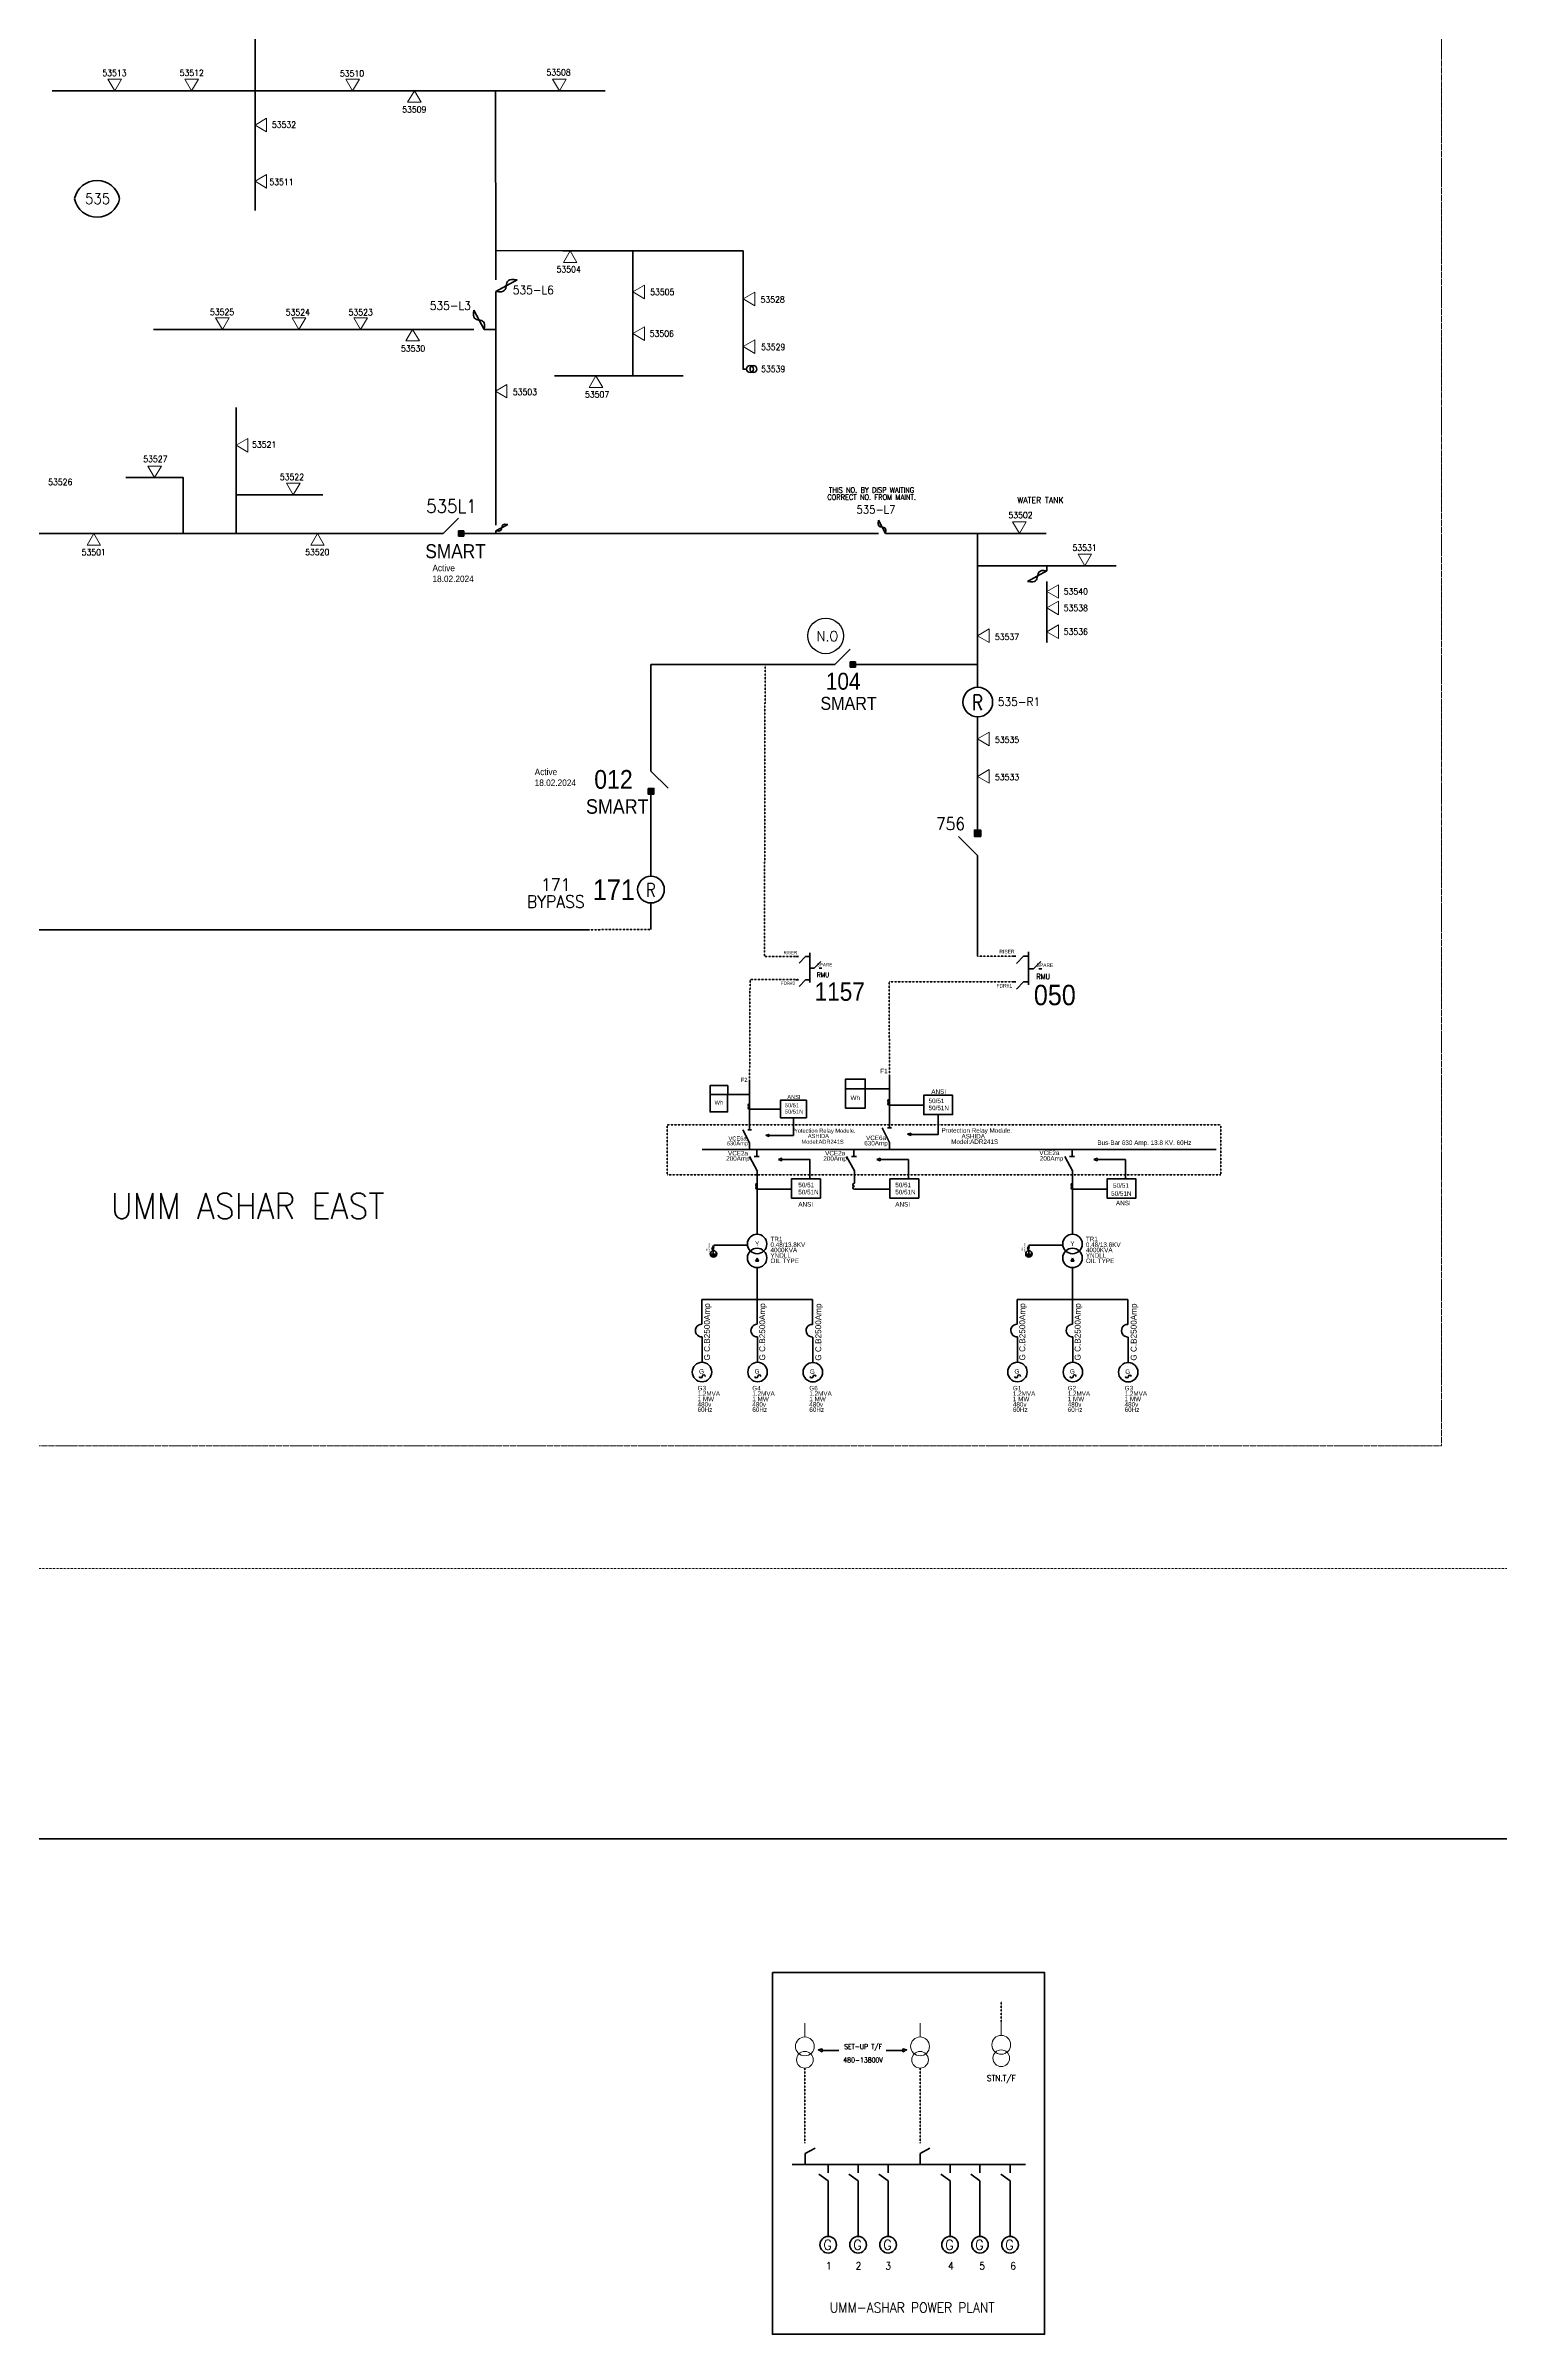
# Model space of a CAD drawing. Header units: metres. Extents: x 65984 to 144644, y -19036 to 23726.
# Drawn here: x 141026 to 142690, y 18823 to 21440 of the extents above; entities that cross this region are included whole.
import ezdxf
from ezdxf.enums import TextEntityAlignment as Align

# ---------------------------------------------------------------- set-up
doc = ezdxf.new("R2010")
doc.units = ezdxf.units.M
doc.header["$MEASUREMENT"] = 0
doc.linetypes.add('DGN Style 3', pattern=[0.013877, 0, -0.013877])
doc.linetypes.add('DGN Style 7', pattern=[2, 0.9, -0.4, 0.3, -0.4])
doc.layers.get('0').update_dxf_attribs({"color": 95, "lineweight": 40})
for name, color, linetype, lineweight in [('ABS', 7, 'Continuous', 40), ('d_eos', 111, 'Continuous', 40), ('d_eos no', 121, 'Continuous', 40), ('d_switch', 95, 'Continuous', 40), ('d_tf no', 6, 'Continuous', 40), ('d_tf_200', 1, 'Continuous', 40), ('d_ug cable', 95, 'Continuous', 40), ('EXI TRANS 3PH', 7, 'Continuous', 0), ('FDR  2  05', 154, 'Continuous', 40), ('FDR  2  19', 172, 'Continuous', 40), ('FDR  3  01', 30, 'Continuous', 40), ('FDR  3  06', 59, 'Continuous', 40), ('FUSE CUT OUT', 2, 'Continuous', 40), ('Level 37', 7, 'Continuous', 0), ('O H MAIN FEEDER', 4, 'Continuous', 100), ('RMU', 30, 'Continuous', 120), ('SW N O', 114, 'Continuous', 30)]:
    doc.layers.add(name, color=color, linetype=linetype, lineweight=lineweight)
doc.styles.add('NASKHF', font='naskhf.shx', dxfattribs={"height": 8})
doc.styles.add('Style-Arial', font='arial.ttf')
doc.styles.add('Style-ENGINEERING', font='ENGINEERING.shx')
doc.styles.add('Style-STANDARD', font='STANDARD.shx')

# ---------------------------------------------------------------- blocks, each defined once
blk = doc.blocks.new('FCO')
at = {"color": 0, "linetype": 'ByBlock', "lineweight": -2}
for p, q in [((-5, 0), (-3.75, 0)), ((-1.25, 0), (-3.75, 2.5)), ((-1.25, 0), (0, 0))]:
    blk.add_line(p, q, dxfattribs=at)
blk = doc.blocks.new('FUSE_1')
at = {"layer": 'FUSE CUT OUT', "color": 2, "linetype": 'Continuous'}
blk.add_open_spline([(-3.75, 2.5), (-4.55, 0.25), (-0.55, 2.15), (-1.25, 0)], degree=3, dxfattribs=at)
at = {"layer": 'FUSE CUT OUT', "color": 2, "linetype": 'Continuous', "zscale": 1.895266257040903}
blk.add_blockref('FCO', (0, 0), dxfattribs=at)
blk = doc.blocks.new('ABS2')
at = {"color": 0, "linetype": 'ByBlock', "lineweight": -2}
for q in [(-59.8, 87), (0, 0)]:
    blk.add_line((0, 27.2), q, dxfattribs=at)
at = {"color": 0, "linetype": 'ByBlock', "lineweight": -2, "flags": 128}
for points in [[(10, 87.2), (-10, 87.2), (-10, 107.2), (10, 107.2)], [(7.6, 99.3), (7.6, 99.3), (7.6, 99.3), (7.6, 99.3)]]:
    blk.add_lwpolyline(points, close=True, dxfattribs=at)
at = {"color": 0, "linetype": 'ByBlock', "lineweight": -2}
for points in [[(10, 87.2), (-10, 87.2), (10, 107.2), (-10, 107.2)], [(7.6, 99.3), (7.6, 99.3), (7.6, 99.3)]]:
    blk.add_solid(points, dxfattribs=at)
blk = doc.blocks.new('*U647')
at = {"layer": 'FDR  2  05', "color": 94, "linetype": 'Continuous', "lineweight": 13, "flags": 128}
blk.add_lwpolyline([(0, 86.7), (0, 33.4)], dxfattribs=at)
at = {"layer": 'FDR  2  05', "color": 94, "linetype": 'Continuous', "lineweight": 13}
for centre, radius in [((0, -2.9), 36.3), ((0, -54.6), 32.1)]:
    blk.add_circle(centre, radius, dxfattribs=at)
blk = doc.blocks.new('*U648')
at = {"layer": 'FDR  2  05', "color": 220, "linetype": 'Continuous', "lineweight": 40}
for p, q in [((3, 200), (-61, 248)), ((3, 313), (3, 256)), ((3, 200), (3, -184))]:
    blk.add_line(p, q, dxfattribs=at)
blk.add_circle((3, -242), 57.4, dxfattribs=at)
at = {"layer": 'FDR  3  01', "color": 121, "linetype": 'Continuous', "lineweight": 40, "style": 'Style-STANDARD'}
blk.add_text('G', height=70.2, dxfattribs=at).set_placement((-1, -243), align=Align.MIDDLE_CENTER)
blk = doc.blocks.new('*U649')
at = {"layer": 'RMU', "color": 6, "linetype": 'Continuous', "lineweight": 40}
blk.add_circle((0, 0.6), 28.4, dxfattribs=at)
at = {"layer": 'RMU', "color": 6, "linetype": 'Continuous', "lineweight": 40, "insert": (-0.4, -0.3), "char_height": 28.75, "attachment_point": 5, "style": 'Style-STANDARD'}
blk.add_mtext('\\H1x;\\W0.870978;R', dxfattribs=at)
blk = doc.blocks.new('*U652')
at = {"layer": 'FDR  2  05', "color": 94, "linetype": 'Continuous', "lineweight": 53}
for centre, start, end in [((0, -21), 11.6916, 168.3084), ((0, 21), 191.6916, 348.3084)]:
    blk.add_arc(centre, 106, start, end, dxfattribs=at)
blk = doc.blocks.new('TFU_3')
at = {"layer": 'd_tf_200', "linetype": 'Continuous', "lineweight": 53}
blk.add_line((0, 10), (0, 0), dxfattribs=at)
at = {"layer": 'd_tf_200', "linetype": 'Continuous', "lineweight": 53, "extrusion": (0, 0, -1)}
for centre in [(0, 30), (0, 20)]:
    blk.add_circle(centre, 10, dxfattribs=at)
blk = doc.blocks.new('TRA1_3')
at = {"layer": 'EXI TRANS 3PH', "color": 1, "linetype": 'Continuous', "lineweight": 0, "extrusion": (0, 0, -1), "flags": 128}
blk.add_lwpolyline([(-10, -17), (0, 0), (10, -17)], close=True, dxfattribs=at)
blk = doc.blocks.new('TRA1_2')
at = {"layer": 'EXI TRANS 3PH', "color": 1, "linetype": 'Continuous', "lineweight": 0, "xscale": 1.000046566207833, "yscale": 1.000046566207833, "zscale": 1.000046566207833, "rotation": 180}
blk.add_blockref('TRA1_3', (0, 0), dxfattribs=at)
blk = doc.blocks.new('*U1469')
at = {"layer": 'FDR  2  05', "color": 220, "linetype": 'Continuous', "lineweight": 40}
for p, q in [((-52, -11), (-52, 11)), ((81, 0), (-52, 0))]:
    blk.add_line(p, q, dxfattribs=at)
at = {"layer": 'FDR  2  05', "color": 220, "linetype": 'Continuous', "lineweight": 40, "flags": 128}
blk.add_lwpolyline([(-52, -11), (-81, 3), (-52, 11)], dxfattribs=at)
blk.add_lwpolyline([(-81, 3), (-52, 11), (-52, -11)], close=True, dxfattribs=at)
blk = doc.blocks.new('*U3837')
at = {"extrusion": (0, 0, -1)}
blk.add_arc((0, 0), 2, 270, 90, dxfattribs=at)
blk.add_arc((0, 0), 2, 270, 90)
blk = doc.blocks.new('*U4172')
at = {"layer": 'SW N O', "color": 3, "ltscale": 0.426762}
blk.add_circle((0, 0), 16.8, dxfattribs=at)
at = {"layer": 'SW N O', "color": 3, "style": 'Style-STANDARD'}
blk.add_text('N.O', height=9.6, dxfattribs=at).set_placement((1.7, -0.2), align=Align.MIDDLE_CENTER)

msp = doc.modelspace()

# ---------------------------------------------------------------- linework, layer by layer
for p, q in [((141991.4, 20202.5), (141991.4, 20263.2)), ((141831, 20240.8), (141786.5, 20240.8)), ((141831.4, 20200.5), (141831.4, 20255.1)), ((141990.9, 20247.2), (141941.5, 20247.2)), ((141866.4, 20224), (141831.3, 20224)), ((142030.3, 20228.5), (141991.2, 20228.5)), ((141829.4, 20200.5), (141833.4, 20200.5)), ((141989.1, 20202.5), (141993.6, 20202.5)), ((141777.3, 20177.8), (142365.1, 20177.8)), ((141836.8, 20169.8), (141842.4, 20169.8)), ((141839.6, 20169.8), (141839.6, 20177.8)), ((141947.8, 20169.8), (141953.5, 20169.8)), ((141950.7, 20169.8), (141950.7, 20177.8)), ((142197.4, 20169.8), (142203, 20169.8)), ((142200.2, 20169.8), (142200.2, 20177.8)), ((141879.2, 20132.5), (141840.1, 20132.5)), ((141991.9, 20132.5), (141951.2, 20132.5)), ((142240.2, 20132.5), (142200.7, 20132.5)), ((141787.2, 20058.2), (141792.7, 20058.2)), ((141787.7, 20057.4), (141792.4, 20057.4)), ((141788, 20064.1), (141790.7, 20065.2)), ((141788, 20064.1), (141790.2, 20063.6)), ((141788.1, 20056.7), (141791.8, 20056.7)), ((141788.2, 20065.4), (141790.9, 20066.5)), ((141788.2, 20065.4), (141790.7, 20065.3)), ((141788.8, 20067.1), (141791.2, 20067.8)), ((141788.8, 20067.1), (141790.9, 20066.6)), ((141789.9, 20058.2), (141789.9, 20060.8)), ((141790.2, 20063.6), (141790.2, 20062.1)), ((141829.7, 20068.3), (141790.3, 20068.3)), ((141790.3, 20068.3), (141791.2, 20067.8)), ((142147.9, 20058.2), (142153.4, 20058.2)), ((142148.4, 20057.4), (142153.1, 20057.4)), ((142148.7, 20064.1), (142151.4, 20065.2)), ((142148.7, 20064.1), (142150.8, 20063.6)), ((142148.7, 20056.7), (142152.5, 20056.7)), ((142148.9, 20065.4), (142151.6, 20066.5)), ((142148.9, 20065.4), (142151.4, 20065.3)), ((142149.5, 20067.1), (142151.9, 20067.8)), ((142149.5, 20067.1), (142151.6, 20066.6)), ((142150.6, 20058.2), (142150.6, 20060.8)), ((142150.8, 20063.6), (142150.8, 20062.1)), ((142190.4, 20068.3), (142150.9, 20068.3)), ((142151, 20068.3), (142151.9, 20067.8)), ((141840.1, 20042.7), (141840.1, 20006.4)), ((142200.7, 20042.7), (142200.7, 20006.4)), ((141776.6, 20006.4), (141776.6, 19978)), ((141903.3, 20006.4), (141776.6, 20006.4)), ((141840.1, 20006.4), (141840.1, 19978)), ((141903.3, 20006.4), (141903.3, 19977.8)), ((142137.3, 20006.4), (142137.3, 19978)), ((142263.9, 20006.4), (142137.3, 20006.4)), ((142200.7, 20006.4), (142200.7, 19978)), ((142263.9, 20006.4), (142264, 19977.8)), ((141777, 19963.5), (141777, 19934.4)), ((141840.5, 19963.5), (141840.5, 19934.4)), ((141903.7, 19963.3), (141903.7, 19934.2)), ((142137.7, 19963.5), (142137.7, 19934.4)), ((142201.1, 19963.5), (142201.1, 19934.4)), ((142264.4, 19963.3), (142264.4, 19934.2))]:
    msp.add_line(p, q)
at = {"linetype": 'DGN Style 3'}
for p, q in [((141737, 20206), (142370.4, 20206)), ((141737, 20148.9), (141737, 20206)), ((142370.4, 20206), (142370.4, 20148.9)), ((142370.4, 20148.9), (141737, 20148.9))]:
    msp.add_line(p, q, dxfattribs=at)
at = {"flags": 128}
for points in [[(141963.6, 20247.2), (141963.6, 20258.4), (141941.2, 20258.4), (141941.2, 20225), (141963.5, 20225), (141963.5, 20247.2)], [(141806.4, 20240.8), (141806.4, 20250.9), (141786.2, 20250.9), (141786.2, 20220.8), (141806.3, 20220.8), (141806.3, 20240.8)], [(141885.7, 20234.1), (141896.4, 20234.1), (141896.4, 20214.2), (141866.7, 20214.2), (141866.7, 20234.1), (141885.7, 20234.1)], [(142051.7, 20239.8), (142063.6, 20239.8), (142063.6, 20217.7), (142030.6, 20217.7), (142030.6, 20239.8), (142051.7, 20239.8)], [(141881.6, 20213.8), (141881.6, 20193.9), (141853.3, 20193.9)], [(142047.2, 20217.3), (142047.2, 20195.1), (142015.7, 20195.1)], [(141831.3, 20177.8), (141831.3, 20185.4), (141823.8, 20200.5)], [(141853.3, 20193.9), (141853.3, 20195), (141850, 20194.2)], [(141853.3, 20193.9), (141853.3, 20192.8), (141850, 20194.2)], [(141991.3, 20177.9), (141991.3, 20185.7), (141982.9, 20202.5)], [(142015.7, 20195.1), (142015.7, 20196.4), (142012, 20195.4)], [(142015.7, 20195.1), (142015.7, 20193.9), (142012, 20195.4)], [(141840.1, 20080.9), (141840.1, 20153.5), (141831.2, 20169.8)], [(141867.9, 20166.3), (141867.9, 20167.8), (141864.3, 20166.4)], [(141867.9, 20166.3), (141867.9, 20164.9), (141864.3, 20166.4)], [(141867.9, 20166.3), (141900.4, 20166.3), (141900.4, 20144.2)], [(141951.2, 20139.2), (141951.2, 20153.5), (141942.4, 20169.8)], [(141980.6, 20166.3), (141980.6, 20167.8), (141977, 20166.4)], [(141980.6, 20166.3), (141980.6, 20164.9), (141977, 20166.4)], [(141980.6, 20166.3), (142013.1, 20166.3), (142013.1, 20144.2)], [(142200.7, 20080.9), (142200.7, 20153.5), (142191.9, 20169.8)], [(142228.8, 20166.3), (142228.8, 20167.8), (142225.2, 20166.4)], [(142228.8, 20166.3), (142228.8, 20164.9), (142225.2, 20166.4)], [(142228.8, 20166.3), (142261.3, 20166.3), (142261.3, 20144.2)], [(141900.4, 20144.2), (141912.3, 20144.2), (141912.3, 20122.2), (141879.2, 20122.2), (141879.2, 20144.2), (141900.4, 20144.2)], [(142013.1, 20144.2), (142024.9, 20144.2), (142024.9, 20122.2), (141991.9, 20122.2), (141991.9, 20144.2), (142013.1, 20144.2)], [(142261.3, 20144.2), (142273.2, 20144.2), (142273.2, 20122.2), (142240.2, 20122.2), (142240.2, 20144.2), (142261.3, 20144.2)]]:
    msp.add_lwpolyline(points, dxfattribs=at)
at = {"color": 7, "lineweight": 40, "flags": 128}
for points in [[(141840, 20050.1), (141838.6, 20050.1), (141840.1, 20053.7)], [(141840, 20050.1), (141841.4, 20050.1), (141840.1, 20053.7)], [(142200.6, 20050.1), (142199.2, 20050.1), (142200.8, 20053.7)], [(142200.6, 20050.1), (142202.1, 20050.1), (142200.8, 20053.7)]]:
    msp.add_lwpolyline(points, dxfattribs=at)
at = {"extrusion": (0, 0, -1)}
for centre, radius, start, end in [((-141991.2, 20233.5), 1.67, 270, 90), ((-141991.2, 20230.2), 1.67, 270, 90), ((-141831.3, 20228.5), 1.51, 270, 90), ((-141831.3, 20225.5), 1.51, 270, 90), ((-141840.1, 20137.5), 1.67, 270, 90), ((-141840.1, 20134.1), 1.67, 270, 90), ((-141951.2, 20137.5), 1.67, 270, 90), ((-141951.2, 20134.1), 1.67, 270, 90), ((-142200.7, 20137.5), 1.67, 270, 90), ((-142200.7, 20134.1), 1.67, 270, 90), ((-141778.9, 19918.4), 1.67, 0, 180), ((-141842.4, 19918.4), 1.67, 0, 180), ((-141905.6, 19918.2), 1.67, 0, 180), ((-142139.6, 19918.4), 1.67, 0, 180), ((-142203.1, 19918.4), 1.67, 0, 180), ((-142266.3, 19918.2), 1.67, 0, 180)]:
    msp.add_arc(centre, radius, start, end, dxfattribs=at)
for centre, radius, start, end in [((141776.6, 19970.8), 7.25, 90, 272.976), ((141840.1, 19970.8), 7.25, 90, 272.976), ((141903.3, 19970.6), 7.25, 90, 272.976), ((142137.3, 19970.8), 7.25, 90, 272.976), ((142200.7, 19970.8), 7.25, 90, 272.976), ((142264, 19970.6), 7.25, 90, 272.976), ((141775.6, 19918.4), 1.67, 180, 0), ((141839, 19918.4), 1.67, 180, 0), ((141902.3, 19918.2), 1.67, 180, 0), ((142136.2, 19918.4), 1.67, 180, 0), ((142199.7, 19918.4), 1.67, 180, 0), ((142262.9, 19918.2), 1.67, 180, 0)]:
    msp.add_arc(centre, radius, start, end)
at = {"layer": 'd_eos', "color": 7, "linetype": 'Continuous', "lineweight": 211, "ltscale": 0.709048}
for p, q in [((141887.2, 20398.4), (141884.1, 20398.4)), ((141895.2, 20398.4), (141887.9, 20390.8)), ((141900.3, 20398.4), (141895.2, 20398.4)), ((141900.3, 20368.7), (141900.3, 20402.6)), ((141905.3, 20385.2), (141912.7, 20392.8)), ((141887.2, 20372), (141884.1, 20372)), ((141895.2, 20372), (141887.9, 20364.4)), ((141900.3, 20372), (141895.2, 20372)), ((141900.3, 20385.2), (141905.3, 20385.2)), ((141913.9, 20385.2), (141910.8, 20385.2))]:
    msp.add_line(p, q, dxfattribs=at)
at = {"layer": 'd_eos', "color": 7, "linetype": 'Continuous', "lineweight": 211, "ltscale": 0.787832}
for p, q in [((142135.9, 20399), (142132.5, 20399)), ((142144.8, 20399), (142136.6, 20390.5)), ((142150.5, 20399), (142144.8, 20399)), ((142150.5, 20366), (142150.5, 20403.7)), ((142156.1, 20384.3), (142164.3, 20392.8)), ((142135.9, 20369.7), (142132.5, 20369.7)), ((142144.8, 20369.7), (142136.6, 20361.2)), ((142150.5, 20369.7), (142144.8, 20369.7)), ((142150.5, 20384.3), (142156.1, 20384.3)), ((142165.6, 20384.3), (142162.1, 20384.3))]:
    msp.add_line(p, q, dxfattribs=at)
at = {"layer": 'd_ug cable', "color": 1, "linetype": 'DGN Style 3', "lineweight": 0}
msp.add_line((107924.2, 19698.6), (144357.5, 19698.7), dxfattribs=at)
at = {"layer": 'FDR  2  05', "color": 94, "linetype": 'Continuous', "lineweight": 53}
for p, q in [((141265.8, 21251.7), (141265.8, 21590.5)), ((141540.8, 21388.6), (141033.9, 21388.6)), ((141666.3, 21388.6), (141540.6, 21388.6)), ((141541.2, 20892), (141541.2, 21152.5)), ((141510.2, 21115.7), (141149.6, 21115.7)), ((141540.7, 21115.7), (141533.7, 21115.7)), ((141755.5, 21062.6), (141608.1, 21062.6)), ((141244.3, 20882.3), (141244.3, 21026.5)), ((141244.3, 20926.7), (141343.5, 20926.7)), ((142092.2, 20882.3), (142170.6, 20882.3)), ((142092.2, 20845.5), (142250.5, 20845.5))]:
    msp.add_line(p, q, dxfattribs=at)
at = {"layer": 'FDR  2  05', "color": 220, "linetype": 'Continuous', "lineweight": 40}
msp.add_line((141880.2, 19016.9), (142146.8, 19016.9), dxfattribs=at)
at = {"layer": 'FDR  2  05', "color": 94, "linetype": 'Continuous', "lineweight": 53, "flags": 128}
for points in [[(141541.1, 21178.5), (141540.6, 21388.6)], [(141541.1, 21205.8), (141617.8, 21205.5)], [(141617.8, 21205.5), (141824, 21205.5)], [(141697.8, 21205.5), (141697.8, 21062.6)], [(141824, 21205.5), (141824, 21069.7)], [(141183.6, 20882.3), (141183.6, 20946.2), (141118.1, 20946.2)], [(142171.4, 20827.5), (142171.4, 20757.9), (142171.4, 20757.9)]]:
    msp.add_lwpolyline(points, dxfattribs=at)
at = {"layer": 'FDR  2  05', "color": 220, "linetype": 'Continuous', "lineweight": 40, "flags": 128}
msp.add_lwpolyline([(141857.5, 19236.5), (142168.7, 19236.5), (142168.7, 18822.9), (141857.5, 18822.9)], close=True, dxfattribs=at)
for points in [[(141895.1, 19016.9), (141895.1, 19029.6), (141906.2, 19035.7)], [(142026.3, 19016.9), (142026.3, 19029.6), (142037.4, 19035.7)]]:
    msp.add_lwpolyline(points, dxfattribs=at)
at = {"layer": 'FDR  2  19', "color": 1, "linetype": 'DGN Style 3', "lineweight": 53}
for p, q in [((141849.1, 20732.5), (141848.4, 20398.5)), ((141884.6, 20398.4), (141848.2, 20398.4)), ((142132.7, 20399), (142092.2, 20399))]:
    msp.add_line(p, q, dxfattribs=at)
at = {"layer": 'FDR  2  19', "color": 1, "linetype": 'DGN Style 3', "lineweight": 120}
for p, q in [((141718.6, 20429.3), (141642.7, 20429.2)), ((142119.2, 19180.5), (142119.2, 19204)), ((141894.6, 19127.3), (141894.6, 19041.4)), ((142026.3, 19127.3), (142026.3, 19041.4))]:
    msp.add_line(p, q, dxfattribs=at)
at = {"layer": 'FDR  2  19', "color": 1, "linetype": 'DGN Style 3', "lineweight": 120, "flags": 128}
for points in [[(141886.8, 20372.3), (141831.9, 20372.3), (141831.4, 20255.1)], [(142132.5, 20369.7), (141990.9, 20369.7), (141991.4, 20263.6)]]:
    msp.add_lwpolyline(points, dxfattribs=at)
at = {"layer": 'FDR  3  06', "color": 131, "linetype": 'DGN Style 7', "lineweight": 0}
msp.add_line((142622.6, 19838.8), (139446.2, 19838.8), dxfattribs=at)
at = {"layer": 'FDR  3  06', "color": 131, "linetype": 'DGN Style 7', "lineweight": 0, "flags": 128}
msp.add_lwpolyline([(139446.2, 22219), (142622.6, 22219), (142622.6, 19838.8)], dxfattribs=at)
at = {"layer": 'O H MAIN FEEDER', "lineweight": 200, "ltscale": 0.426762}
for p, q in [((140968.1, 20882.3), (141206.8, 20882.3)), ((141206.8, 20882.3), (141476.5, 20882.3)), ((141498.9, 20882.3), (141974.7, 20882.3)), ((142092.2, 20882.3), (142092.2, 20706.6)), ((142092.2, 20672.6), (142092.2, 20542.1)), ((142092.2, 20505), (142092.2, 20399))]:
    msp.add_line(p, q, dxfattribs=at)
at = {"layer": 'O H MAIN FEEDER', "lineweight": 200, "ltscale": 0.384086}
for p, q in [((141925.3, 20732.5), (141718.6, 20732.5)), ((142092.2, 20732.5), (141949.4, 20732.5)), ((141718.6, 20490.4), (141718.6, 20585.2))]:
    msp.add_line(p, q, dxfattribs=at)
at = {"layer": 'O H MAIN FEEDER', "color": 140, "lineweight": 211, "ltscale": 0.498271, "flags": 128}
msp.add_lwpolyline([(106943.9, 22834.8), (144644.1, 22834.8), (144644.1, 19389.5), (106943.9, 19389.5)], close=True, dxfattribs=at)
at = {"layer": 'O H MAIN FEEDER', "lineweight": 200, "ltscale": 0.345677, "flags": 128}
for points in [[(141990.8, 20882.2), (142092.6, 20882.2)], [(141718.6, 20459.6), (141718.6, 20429.3)], [(140326.2, 20429.2), (141645.8, 20429.2)]]:
    msp.add_lwpolyline(points, dxfattribs=at)
at = {"layer": 'O H MAIN FEEDER', "lineweight": 200, "ltscale": 0.384086, "flags": 128}
msp.add_lwpolyline([(141718.6, 20732.5), (141718.6, 20619.4)], dxfattribs=at)

# ---------------------------------------------------------------- block references
for p, xscale, yscale, zscale in [((141840, 20069.8), 5.559346134197968, 5.559346134197968, 5.559346134197968), ((142200.7, 20069.8), 5.559346134197968, 5.559346134197968, 5.559346134197968), ((141790.1, 20058.4), 1.823212298181473, 1.823212298181473, 1.823212298181473), ((141840, 20053.8), 5.559346134197968, 5.559346134197968, 5.559346134197968), ((142150.8, 20058.4), 1.823212298181473, 1.823212298181473, 1.823212298181473), ((142200.7, 20053.8), 5.559346134197968, 5.559346134197968, 5.559346134197968), ((141777, 19923.3), 5.559346134197968, 5.559346134197968, 5.559346134197968), ((141840.5, 19923.3), 5.559346134197968, 5.559346134197968, 5.559346134197968), ((141903.7, 19923.1), 5.559346134197968, 5.559346134197968, 5.559346134197968), ((142137.7, 19923.3), 5.559346134197968, 5.559346134197968, 5.559346134197968), ((142201.1, 19923.3), 5.559346134197968, 5.559346134197968, 5.559346134197968), ((142264.4, 19923.1), 5.559346134197968, 5.559346134197968, 5.559346134197968)]:
    msp.add_blockref('*U3837', p, dxfattribs=dict(xscale=xscale, yscale=yscale, zscale=zscale))
at = {"layer": 'ABS', "color": 7, "linetype": 'Continuous'}
for p, xscale, yscale, zscale, rotation in [((141472.9, 20882.3), 0.2950149509728608, 0.2950149509728608, 0.1475074754864304, 270), ((141920.8, 20732.4), 0.2950149509728608, 0.2950149509728608, 0.1475074754864304, 269.9999999999999), ((141718.6, 20619.4), 0.3277943899698454, 0.3277943899698454, 0.1638971949849227, 180)]:
    msp.add_blockref('ABS2', p, dxfattribs=dict(at, xscale=xscale, yscale=yscale, zscale=zscale, rotation=rotation))
at = {"layer": 'ABS', "color": 7, "linetype": 'Continuous', "xscale": 0.3642159888553838, "yscale": 0.3642159888553838, "zscale": 0.1821079944276919}
msp.add_blockref('ABS2', (142092.2, 20504.1), dxfattribs=at)
at = {"layer": 'd_tf_200', "linetype": 'Continuous', "lineweight": 53, "extrusion": (0, 0, -1), "xscale": 0.3930391332262662, "yscale": 0.3930391332262662, "zscale": 0.3930391332262662, "rotation": 89.9999999999999}
msp.add_blockref('TFU_3', (-141824, 21070.4), dxfattribs=at)
at = {"layer": 'EXI TRANS 3PH', "color": 1, "linetype": 'Continuous', "lineweight": 0, "xscale": 0.7767073253149598, "yscale": 0.7767073253149598, "zscale": 0.7767073253149598, "rotation": 359.9999999999999}
for p in [(141105.3, 21388.6), (141193.3, 21388.6), (141377.3, 21388.7), (141613.9, 21388.6), (141228.5, 21115.7), (141316, 21115.7), (141386.5, 21115.7), (141150.9, 20946.2), (141309.5, 20926.7), (142140, 20882.3), (142214.8, 20845.5)]:
    msp.add_blockref('TRA1_2', p, dxfattribs=at)
at = {"layer": 'EXI TRANS 3PH', "color": 1, "linetype": 'Continuous', "lineweight": 0, "extrusion": (0, 0, -1), "xscale": 0.7767073253149598, "yscale": 0.7767073253149598, "zscale": 0.7767073253149598}
for p, rotation in [((-141448, 21388.6), 180), ((-141265.8, 21349.4), 90.00000000000007), ((-141265.8, 21285.1), 90.00000000000007), ((-141626.2, 21205.5), 180), ((-141697.8, 21158.6), 90.00000000000007), ((-141824, 21150.6), 90.00000000000007), ((-141446, 21115.7), 180), ((-141697.8, 21110.9), 90.00000000000007), ((-141824, 21096), 90.00000000000007), ((-141540.6, 21045.1), 90.00000000000007), ((-141655.7, 21062.6), 180), ((-141244.3, 20983.2), 90.00000000000007), ((-141081.4, 20882.3), 180), ((-141337.2, 20882.2), 180), ((-142171.4, 20816), 90.00000000000007), ((-142171.4, 20797.1), 90.00000000000007), ((-142092.2, 20765.4), 90.00000000000007), ((-142171.4, 20769.9), 90.00000000000007), ((-142092.2, 20647.3), 90.00000000000007), ((-142092.2, 20604.5), 90.00000000000007)]:
    msp.add_blockref('TRA1_2', p, dxfattribs=dict(at, rotation=rotation))
at = {"layer": 'FDR  2  05', "color": 94, "linetype": 'Continuous', "lineweight": 53, "xscale": 0.2473375512809987, "yscale": 0.2473375512809987, "zscale": 0.2473375512809987}
msp.add_blockref('*U652', (141085.1, 21265.1), dxfattribs=at)
at = {"layer": 'FDR  2  05', "color": 94, "linetype": 'Continuous', "lineweight": 13, "xscale": 0.2966575294296127, "yscale": 0.2966575294296127, "zscale": 0.2966575294296127}
for p in [(141894.6, 19153), (142026.3, 19153), (142119.2, 19154.8)]:
    msp.add_blockref('*U647', p, dxfattribs=at)
at = {"layer": 'FDR  2  05', "color": 220, "linetype": 'Continuous', "lineweight": 40}
for name, p, xscale, yscale, zscale in [('*U1469', (141921.7, 19147.6), 0.1433488128014624, 0.1433488128014624, 0.1433488128014624), ('*U648', (141920.8, 18965.2), 0.1651245209495791, 0.1651245209495791, 0.1651245209495791), ('*U648', (141955, 18965.2), 0.1651245209495791, 0.1651245209495791, 0.1651245209495791), ('*U648', (141989.3, 18965.2), 0.1651245209495791, 0.1651245209495791, 0.1651245209495791), ('*U648', (142060.1, 18965.2), 0.1651245209495791, 0.1651245209495791, 0.1651245209495791), ('*U648', (142094.4, 18965.2), 0.1651245209495791, 0.1651245209495791, 0.1651245209495791), ('*U648', (142128.8, 18965.2), 0.1651245209495791, 0.1651245209495791, 0.1651245209495791)]:
    msp.add_blockref(name, p, dxfattribs=dict(at, xscale=xscale, yscale=yscale, zscale=zscale))
at = {"layer": 'FDR  2  05', "color": 220, "linetype": 'Continuous', "lineweight": 40, "extrusion": (0, 0, -1), "xscale": 0.1433488128014624, "yscale": 0.1433488128014624, "zscale": 0.1433488128014624}
msp.add_blockref('*U1469', (-141999.3, 19147.6), dxfattribs=at)
at = {"layer": 'FUSE CUT OUT', "color": 2, "linetype": 'Continuous'}
for p, xscale, yscale, zscale, rotation in [((141541.3, 21152.5), 5.270398662166287, 9.749697864192228, 5.270398662166287, 270), ((141534, 21115.7), 4.791271511060261, 8.863361694720206, 4.791271511060261, 359.9999999999999), ((141541.3, 20881.5), 2.945853721955408, 5.449527745851036, 2.945853721955408, 269.9999999999999), ((141991.1, 20882.3), 3.273170802172675, 6.055030828723373, 3.273170802172675, 359.9999999999999), ((142171.4, 20845.5), 4.791271511060261, 8.863361694720206, 4.791271511060261, 90.00000000000105)]:
    msp.add_blockref('FUSE_1', p, dxfattribs=dict(at, xscale=xscale, yscale=yscale, zscale=zscale, rotation=rotation))
at = {"layer": 'RMU', "color": 6, "linetype": 'Continuous', "lineweight": 40}
for p, xscale, yscale, zscale in [((142092.4, 20689.2), 0.5974671733191989, 0.5974671733191989, 0.5974671733191989), ((141718.6, 20474.7), 0.537720455987279, 0.537720455987279, 0.537720455987279)]:
    msp.add_blockref('*U649', p, dxfattribs=dict(at, xscale=xscale, yscale=yscale, zscale=zscale))
at = {"layer": 'SW N O', "color": 3, "xscale": 1.213170130341599, "yscale": 1.213170130341599, "zscale": 1.213170130341599}
msp.add_blockref('*U4172', (141918.4, 20765.2), dxfattribs=at)

# ---------------------------------------------------------------- texts
at = {"color": 7, "linetype": 'DGN Style 3', "attachment_point": 1, "line_spacing_factor": 1.8, "style": 'Style-Arial'}
for s, insert, char_height in [('F2', (141821.4, 20259.8), 4.65), ('F1', (141980.8, 20270.2), 5.17), ('Wh', (141791.3, 20233.8), 4.65), ('50/51', (141871.7, 20230.7), 4.65), ('ANSI', (141874.5, 20240.2), 4.65), ('Wh', (141946.8, 20239.5), 5.17), ('50/51', (142036.1, 20236), 5.17), ('ANSI', (142039.2, 20246.6), 5.17), ('50/51N', (141871.7, 20223.5), 4.65), ('50/51N', (142036.1, 20227.9), 5.17), ('630Amp', (141805.4, 20187.2), 4.65), ('VCE6a', (141807.3, 20192.7), 4.65), ('Protection Relay Module.', (141880, 20201.6), 4.65), ('Model:ADR241S', (141890.7, 20189), 4.65), ('ASHIDA', (141898, 20195.6), 4.65), ('630Amp', (141962.5, 20187.6), 5.17), ('VCE6a', (141964.6, 20193.7), 5.17), ('Protection Relay Module.', (142050.9, 20202.2), 5.166), ('Model:ADR241S', (142061.9, 20189.3), 5.166), ('ASHIDA', (142073.7, 20195.6), 5.17), ('Bus-Bar 630 Amp. 13.8 KV. 60Hz', (142229.1, 20188.2), 5.166), ('200Amp', (141804.6, 20170.1), 5.17), ('VCE2a', (141806.7, 20176.2), 5.17), ('200Amp', (141915.7, 20170.1), 5.17), ('VCE2a', (141917.8, 20176.2), 5.17), ('VCE2a', (142162.8, 20176.6), 5.17), ('200Amp', (142163.3, 20170.2), 5.17), ('50/51', (141887.1, 20139.8), 5.17), ('50/51N', (141887.1, 20131.7), 5.17), ('50/51', (141998, 20139.8), 5.17), ('50/51N', (141998, 20131.7), 5.17), ('50/51N', (142244.9, 20130), 5.17), ('50/51', (142247.1, 20139.2), 5.17), ('ANSI', (141887.1, 20117.8), 5.17), ('ANSI', (141998, 20117.8), 5.17), ('ANSI', (142250.4, 20119.2), 5.17), ('TR1', (141855.3, 20078.1), 5.17), ('TR1', (142216, 20078.1), 5.17), ('Y', (141837.6, 20072.8), 5.17), ('4000KVA', (141855.3, 20065.5), 5.17), ('YNDLL', (141855.3, 20059.2), 5.17), ('0.48/13.8KV', (141855.3, 20071.5), 5.166), ('OIL TYPE', (141855.3, 20053.1), 5.17), ('Y', (142198.2, 20072.8), 5.17), ('YNDLL', (142216, 20059.2), 5.17), ('4000KVA', (142216, 20065.5), 5.17), ('0.48/13.8KV', (142216, 20071.5), 5.166), ('OIL TYPE', (142216, 20053.1), 5.17), ('G', (141773.6, 19926.6), 5.17), ('G', (141837.1, 19926.6), 5.17), ('G', (141900.3, 19926.4), 5.17), ('G', (142134.3, 19926.6), 5.17), ('G', (142197.7, 19926.6), 5.17), ('G', (142261, 19926.4), 5.17), ('G3', (141771.9, 19907.5), 5.17), ('1.2MVA', (141771.9, 19901.3), 5.17), ('1 MW', (141771.9, 19895.1), 5.17), ('G4', (141834.5, 19907.5), 5.17), ('1.2MVA', (141834.5, 19901.3), 5.17), ('1 MW', (141834.5, 19895.1), 5.17), ('G6', (141899.7, 19907.5), 5.17), ('1.2MVA', (141899.7, 19901.3), 5.17), ('1 MW', (141899.7, 19895.1), 5.17), ('G1', (142132.5, 19907.5), 5.17), ('1.2MVA', (142132.5, 19901.3), 5.17), ('1 MW', (142132.5, 19895.1), 5.17), ('G2', (142195.2, 19907.5), 5.17), ('1.2MVA', (142195.2, 19901.3), 5.17), ('1 MW', (142195.2, 19895.1), 5.17), ('G3', (142260.3, 19907.5), 5.17), ('1.2MVA', (142260.3, 19901.3), 5.17), ('1 MW', (142260.3, 19895.1), 5.17), ('480v', (141771.9, 19888.9), 5.17), ('60Hz', (141771.9, 19882.9), 5.17), ('480v', (141834.5, 19888.9), 5.17), ('60Hz', (141834.5, 19882.9), 5.17), ('480v', (141899.7, 19888.9), 5.17), ('60Hz', (141899.7, 19882.9), 5.17), ('480v', (142132.5, 19888.9), 5.17), ('60Hz', (142132.5, 19882.9), 5.17), ('480v', (142195.2, 19888.9), 5.17), ('60Hz', (142195.2, 19882.9), 5.17), ('480v', (142260.3, 19888.9), 5.17), ('60Hz', (142260.3, 19882.9), 5.17)]:
    msp.add_mtext(s, dxfattribs=dict(at, insert=insert, char_height=char_height))
at = {"color": 7, "linetype": 'DGN Style 3', "attachment_point": 1, "rotation": 90, "line_spacing_factor": 1.8, "style": 'Style-Arial'}
for s, insert, char_height in [('NGR', (141781.8, 20062.1), 1.15), ('160 OHM', (141784.6, 20060.9), 1.56), ('NGR', (142142.5, 20062.1), 1.15), ('160 OHM', (142145.3, 20060.9), 1.56), ('G C.B2500Amp', (141779.3, 19936.5), 6.69), ('G C.B2500Amp', (141842.5, 19936.5), 6.69), ('G C.B2500Amp', (141906.6, 19936.3), 6.69), ('G C.B2500Amp', (142139.9, 19936.5), 6.69), ('G C.B2500Amp', (142203.2, 19936.5), 6.69), ('G C.B2500Amp', (142267.3, 19936.3), 6.69)]:
    msp.add_mtext(s, dxfattribs=dict(at, insert=insert, char_height=char_height))
at = {"layer": 'd_eos no', "color": 7, "linetype": 'Continuous', "lineweight": 140, "ltscale": 0.9, "style": 'Style-Arial', "width": 0.88}
for s, height, p in [('104', 19.32, (141918.6, 20723)), ('1157', 21.04, (141905.7, 20368.9))]:
    msp.add_text(s, height=height, dxfattribs=at).set_placement(p, align=Align.TOP_LEFT)
at = {"layer": 'd_eos no', "color": 7, "linetype": 'Continuous', "lineweight": 140, "style": 'Style-Arial', "width": 0.88}
for s, height, p in [('012', 21.47, (141653.7, 20611.8)), ('171', 23.55, (141652, 20486.6)), ('050', 23.38, (142156.5, 20366.2))]:
    msp.add_text(s, height=height, dxfattribs=at).set_placement(p, align=Align.TOP_LEFT)
at = {"layer": 'd_eos no', "color": 2, "linetype": 'Continuous', "lineweight": 13, "ltscale": 1.677552, "insert": (141460.6, 20870.1), "char_height": 16.034, "width": 68.257, "attachment_point": 1, "style": 'NASKHF'}
msp.add_mtext('\\fArial|b0|i0|c178178|p39;\\H1x;\\W0.88;SMART', dxfattribs=at)
at = {"layer": 'd_eos no', "color": 2, "linetype": 'Continuous', "lineweight": 13, "ltscale": 1.328272, "insert": (141912.4, 20695.5), "char_height": 14.963, "width": 63.7, "attachment_point": 1, "style": 'NASKHF'}
msp.add_mtext('\\fArial|b0|i0|c178178|p39;\\H1x;\\W0.88;SMART', dxfattribs=at)
at = {"layer": 'd_eos no', "color": 2, "linetype": 'Continuous', "lineweight": 13, "ltscale": 1.475858, "insert": (141644.3, 20578.4), "char_height": 16.626, "width": 70.778, "attachment_point": 1, "style": 'NASKHF'}
msp.add_mtext('\\fArial|b0|i0|c178178|p39;\\H1x;\\W0.88;SMART', dxfattribs=at)
at = {"layer": 'd_switch', "color": 7, "linetype": 'Continuous', "lineweight": 30, "ltscale": 0.9, "style": 'Style-ENGINEERING', "width": 0.857143}
msp.add_text('RISER', height=3.73, dxfattribs=at).set_placement((141870.2, 20404.9), align=Align.TOP_LEFT)
for s, p in [('SPARE', (141925.8, 20391)), ('FDR#2', (141883.4, 20369.8))]:
    msp.add_text(s, height=3.73, dxfattribs=at).set_placement(p, align=Align.TOP_RIGHT)
at = {"layer": 'd_switch', "color": 7, "linetype": 'Continuous', "lineweight": 30, "style": 'Style-ENGINEERING', "width": 0.857143}
msp.add_text('RISER', height=4.14, dxfattribs=at).set_placement((142117.1, 20406.2), align=Align.TOP_LEFT)
for s, p in [('SPARE', (142178.8, 20390.7)), ('FDR#1', (142131.7, 20367.2))]:
    msp.add_text(s, height=4.14, dxfattribs=at).set_placement(p, align=Align.TOP_RIGHT)
at = {"layer": 'd_tf no', "color": 121, "linetype": 'Continuous', "lineweight": 40, "char_height": 7.461, "width": 189.535, "attachment_point": 1, "style": 'NASKHF'}
for insert in [(141468.7, 20846.6), (141585.6, 20613.4)]:
    msp.add_mtext('\\Fmsdefault;\\H1x;\\W0.945946;Active\\P18.02.2024', dxfattribs=dict(at, insert=insert))
at = {"layer": 'FDR  3  01', "color": 121, "linetype": 'Continuous', "lineweight": 40, "style": 'Style-STANDARD'}
for s, height, p in [('535-L3', 9.76, (141489.1, 21142.9)), ('535-L6', 9.76, (141584.2, 21160.8)), ('535-L7', 9.28, (141975.9, 20909.7)), ('535-R1', 9.76, (142139.5, 20689.9)), ('756', 14.15, (142061.2, 20550.3)), ('1', 8.37, (141921.9, 18901.1)), ('2', 8.37, (141955.9, 18901.1)), ('3', 8.37, (141989.9, 18901.1)), ('4', 8.37, (142061.7, 18901.1)), ('5', 8.37, (142097.3, 18901.1)), ('6', 8.37, (142132.8, 18901.1)), ('UMM-ASHAR POWER PLANT', 11.277, (142017.3, 18853.4))]:
    msp.add_text(s, height=height, dxfattribs=at).set_placement(p, align=Align.MIDDLE_CENTER)
at = {"layer": 'FDR  3  01', "color": 7, "linetype": 'Continuous', "lineweight": 40, "style": 'Style-STANDARD'}
msp.add_text('535L1', height=15.22, dxfattribs=at).set_placement((141490.4, 20913.6), align=Align.MIDDLE_CENTER)
at = {"layer": 'FDR  3  01', "color": 2, "linetype": 'Continuous', "lineweight": 40, "attachment_point": 5, "line_spacing_factor": 0.812622, "style": 'Style-STANDARD'}
for s, insert, char_height in [('THIS NO. BY DISP WAITING\\PCORRECT NO. FROM MAINT.', (141970.9, 20927.9), 6.087), ('171\\PBYPASS', (141609.7, 20471), 14.36)]:
    msp.add_mtext(s, dxfattribs=dict(at, insert=insert, char_height=char_height))
at = {"layer": 'FDR  3  01', "color": 121, "linetype": 'Continuous', "lineweight": 40, "insert": (141257.4, 20113.1), "char_height": 29.228, "attachment_point": 5, "line_spacing_factor": 0.6, "style": 'Style-STANDARD'}
msp.add_mtext('UMM ASHAR EAST\\P', dxfattribs=at)
at = {"layer": 'Level 37', "color": 7, "linetype": 'Continuous', "lineweight": 53, "ltscale": 0.9, "style": 'Style-STANDARD', "width": 0.854701}
msp.add_text('RMU', height=5.42, dxfattribs=at).set_placement((141915.4, 20377.5), align=Align.MIDDLE_CENTER)
at = {"layer": 'Level 37', "color": 7, "linetype": 'Continuous', "lineweight": 53, "style": 'Style-STANDARD', "width": 0.854701}
msp.add_text('RMU', height=6.03, dxfattribs=at).set_placement((142167.2, 20375.7), align=Align.MIDDLE_CENTER)
at = {"layer": 'RMU', "color": 6, "linetype": 'Continuous', "lineweight": 40, "attachment_point": 5, "style": 'Style-STANDARD'}
for s, insert, char_height in [('53513^J', (141105, 21409), 7.08), ('53512^J', (141193.4, 21409.1), 7.08), ('53510^J', (141376.7, 21408.4), 7.08), ('53508^J', (141612.9, 21409.6), 7.08), ('53509^J', (141447.9, 21367.2), 7.08), ('53532', (141298.9, 21349.8), 7.08), ('53511', (141296, 21284.3), 7.08), ('535', (141085.7, 21265.2), 12.23), ('53504', (141624.5, 21184.4), 7.08), ('53505', (141731.5, 21158.4), 7.08), ('53528', (141857.8, 21149.9), 7.08), ('53525^J', (141228.1, 21135.5), 7.08), ('53524^J', (141314.7, 21135.3), 7.08), ('53523^J', (141386.6, 21135.2), 7.08), ('53530^J', (141446.5, 21093.9), 7.08), ('53506', (141731, 21110.9), 7.08), ('53529', (141858.4, 21095.6), 7.08), ('53539', (141858.4, 21070.5), 7.08), ('53503', (141574.4, 21044.2), 7.08), ('53507^J', (141657, 21041.3), 7.08), ('53527^J', (141151.8, 20967.4), 7.08), ('53521', (141276.2, 20984), 7.08), ('53526', (141043, 20941.1), 7.08), ('53522^J', (141308, 20947), 7.08), ('WATER TANK', (142164.1, 20920.4), 7.08), ('53502^J', (142141.2, 20903.3), 7.08), ('53501^J', (141081.3, 20860.9), 7.08), ('53520^J', (141336.9, 20861), 7.08), ('53531^J', (142214.5, 20866), 7.08), ('53540', (142204.5, 20816), 7.08), ('53538', (142204.5, 20797.2), 7.08), ('53537', (142125.8, 20764.1), 7.08), ('53536', (142204.5, 20770), 7.08), ('53535', (142125.9, 20646.4), 7.08), ('53533', (142125.9, 20603.7), 7.08)]:
    msp.add_mtext(s, dxfattribs=dict(at, insert=insert, char_height=char_height))
for s, insert, char_height, line_spacing_factor in [('SET-UP T/F\\P\\P480-13800V', (141961.2, 19144.2), 5.67, 0.812622), ('STN.T/F\\P', (142119.3, 19114.6), 6.8, 0.6)]:
    msp.add_mtext(s, dxfattribs=dict(at, insert=insert, char_height=char_height, line_spacing_factor=line_spacing_factor))

doc.saveas('drawing.dxf')
